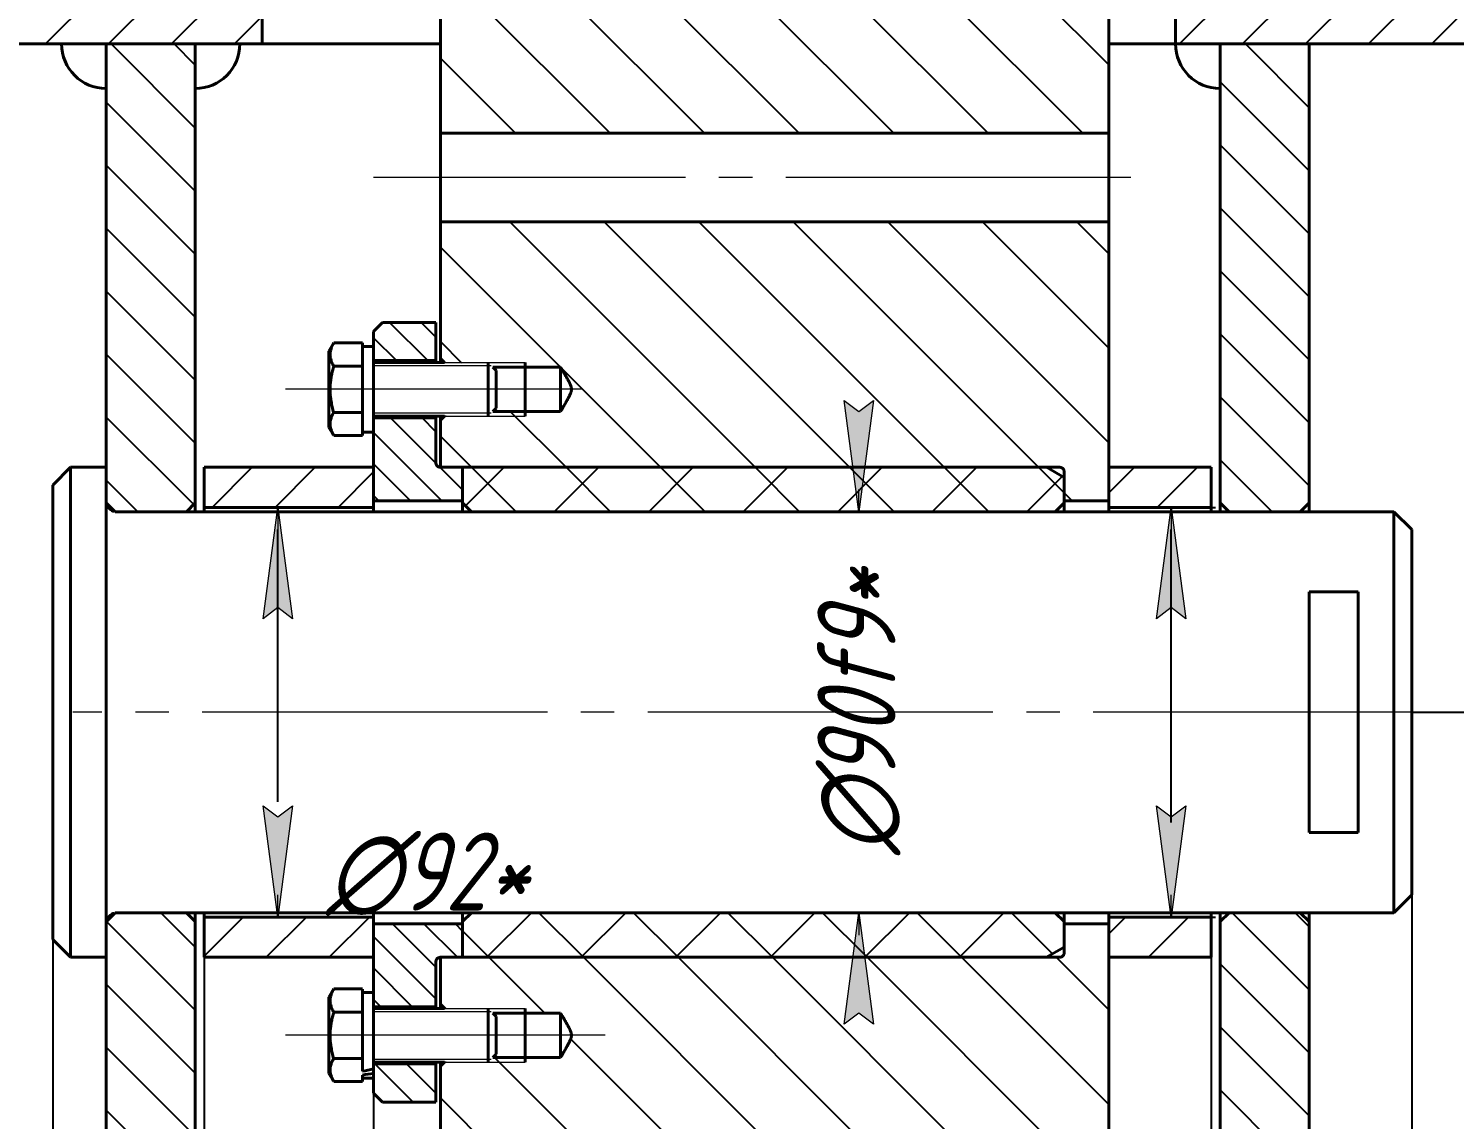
# Model space of a CAD drawing. Header units: millimetres. Extents: x 0 to 841, y 0 to 594.
# Drawn here: x 373.9 to 438, y 136.9 to 185.9 of the extents above; entities that cross this region are included whole.
import ezdxf

# ---------------------------------------------------------------- set-up
doc = ezdxf.new("R2010")
doc.units = ezdxf.units.MM
for name, pattern in [('K5LT_AXLED', [19.996264, 15.496264, -1.5, 1.5, -1.5]), ('K5LT_BASIC', [0]), ('K5LT_THIN', [0])]:
    doc.linetypes.add(name, pattern=pattern)
doc.layers.add('Системный слой', color=7, linetype='Continuous')
doc.styles.add('KDIMTEXTSTYLE', font='GOST_AU.SHX', dxfattribs={"width": 0.96, "oblique": 15, "height": 5})
doc.dimstyles.new('KDIMSTYLE (0.20)', dxfattribs={"dimtxt": 5, "dimasz": 1, "dimexe": 2, "dimexo": 0.0625, "dimgap": 1, "dimtad": 1, "dimlfac": 5, "dimtxsty": 'KDIMTEXTSTYLE', "dimsah": 1, "dimcen": 0.09, "dimdle": 1, "dimadec": 0, "dimazin": 0, "dimtfac": 0.667, "dimtmove": 0, "dimatfit": 3, "dimfxl": 1, "dimtvp": 1, "dimtolj": 1, "dimtzin": 0, "dimarcsym": 0})
pattern_1 = [(45, (0, 0), (-1.4142136, 1.4142136), [])]
pattern_2 = [(135, (0, 0), (-1.4142136, -1.4142136), [])]

# ---------------------------------------------------------------- blocks, each defined once
blk = doc.blocks.new('U529')
at = {"layer": 'Системный слой', "color": 150, "linetype": 'K5LT_BASIC', "lineweight": 40, "true_color": 0x0080ff}
for p, q in [((389.435, 164.398), (389.435, 164.201)), ((389.435, 146.201), (389.435, 146.003))]:
    blk.add_line(p, q, dxfattribs=at)
blk = doc.blocks.new('U530')
at = {"layer": 'Системный слой', "color": 150, "linetype": 'K5LT_BASIC', "lineweight": 40, "true_color": 0x0080ff}
for p, q in [((427.435, 164.201), (427.435, 164.599)), ((427.435, 145.803), (427.435, 146.201))]:
    blk.add_line(p, q, dxfattribs=at)
blk = doc.blocks.new('U531')
at = {"layer": 'Системный слой', "color": 150, "linetype": 'K5LT_BASIC', "lineweight": 40, "true_color": 0x0080ff}
for p, q in [((388.935, 170.925), (388.935, 171.594)), ((388.935, 169.033), (388.935, 170.369)), ((388.935, 167.808), (388.935, 168.476))]:
    blk.add_line(p, q, dxfattribs=at)
blk = doc.blocks.new('U532')
at = {"layer": 'Системный слой', "color": 150, "linetype": 'K5LT_BASIC', "lineweight": 40, "true_color": 0x0080ff}
for p, q in [((388.935, 168.476), (388.935, 168.661)), ((388.935, 167.622), (388.935, 167.808))]:
    blk.add_line(p, q, dxfattribs=at)
blk = doc.blocks.new('U533')
at = {"layer": 'Системный слой', "color": 150, "linetype": 'K5LT_BASIC', "lineweight": 40, "true_color": 0x0080ff}
for p, q in [((388.935, 171.594), (388.935, 171.779)), ((388.935, 170.74), (388.935, 170.925))]:
    blk.add_line(p, q, dxfattribs=at)
blk = doc.blocks.new('U534')
at = {"layer": 'Системный слой', "color": 150, "linetype": 'K5LT_BASIC', "lineweight": 40, "true_color": 0x0080ff}
for p, q in [((388.935, 170.369), (388.935, 170.74)), ((388.935, 168.661), (388.935, 169.033))]:
    blk.add_line(p, q, dxfattribs=at)
blk = doc.blocks.new('U535')
at = {"layer": 'Системный слой', "color": 150, "linetype": 'K5LT_BASIC', "lineweight": 40, "true_color": 0x0080ff}
for p, q in [((394.585, 170.901), (394.585, 168.661)), ((394.585, 168.661), (394.585, 168.501))]:
    blk.add_line(p, q, dxfattribs=at)
blk = doc.blocks.new('U536')
at = {"layer": 'Системный слой', "color": 150, "linetype": 'K5LT_BASIC', "lineweight": 40, "true_color": 0x0080ff}
for p, q in [((394.935, 170.551), (394.935, 168.965)), ((394.935, 168.965), (394.935, 168.851))]:
    blk.add_line(p, q, dxfattribs=at)
blk = doc.blocks.new('U537')
at = {"layer": 'Системный слой', "color": 150, "linetype": 'K5LT_BASIC', "lineweight": 40, "true_color": 0x0080ff}
for p, q in [((388.935, 141.369), (388.935, 141.74)), ((388.935, 139.661), (388.935, 140.033))]:
    blk.add_line(p, q, dxfattribs=at)
blk = doc.blocks.new('U538')
at = {"layer": 'Системный слой', "color": 150, "linetype": 'K5LT_BASIC', "lineweight": 40, "true_color": 0x0080ff}
for p, q in [((388.935, 142.594), (388.935, 142.779)), ((388.935, 141.74), (388.935, 141.925))]:
    blk.add_line(p, q, dxfattribs=at)
blk = doc.blocks.new('U539')
at = {"layer": 'Системный слой', "color": 150, "linetype": 'K5LT_BASIC', "lineweight": 40, "true_color": 0x0080ff}
for p, q in [((388.935, 139.476), (388.935, 139.661)), ((388.935, 138.622), (388.935, 138.808))]:
    blk.add_line(p, q, dxfattribs=at)
blk = doc.blocks.new('U540')
at = {"layer": 'Системный слой', "color": 150, "linetype": 'K5LT_BASIC', "lineweight": 40, "true_color": 0x0080ff}
for p, q in [((387.435, 142.411), (387.435, 141.556)), ((387.435, 141.556), (387.435, 138.991))]:
    blk.add_line(p, q, dxfattribs=at)
blk = doc.blocks.new('U541')
at = {"layer": 'Системный слой', "color": 150, "linetype": 'K5LT_BASIC', "lineweight": 40, "true_color": 0x0080ff}
for p, q in [((393.435, 164.201), (393.435, 164.599)), ((393.435, 145.803), (393.435, 146.201))]:
    blk.add_line(p, q, dxfattribs=at)
blk = doc.blocks.new('U542')
at = {"layer": 'Системный слой', "color": 150, "linetype": 'K5LT_BASIC', "lineweight": 40, "true_color": 0x0080ff}
for p, q in [((420.435, 164.201), (420.435, 164.599)), ((420.435, 145.803), (420.435, 146.201))]:
    blk.add_line(p, q, dxfattribs=at)
blk = doc.blocks.new('U543')
at = {"layer": 'Системный слой', "color": 150, "linetype": 'K5LT_BASIC', "lineweight": 40, "true_color": 0x0080ff}
for p, q in [((392.235, 170.985), (392.235, 170.901)), ((392.235, 168.501), (392.235, 168.416))]:
    blk.add_line(p, q, dxfattribs=at)
blk = doc.blocks.new('U544')
at = {"layer": 'Системный слой', "color": 150, "linetype": 'K5LT_BASIC', "lineweight": 40, "true_color": 0x0080ff}
for p, q in [((392.235, 141.985), (392.235, 141.901)), ((392.235, 139.501), (392.235, 139.416))]:
    blk.add_line(p, q, dxfattribs=at)
blk = doc.blocks.new('U545')
at = {"layer": 'Системный слой', "color": 150, "linetype": 'K5LT_BASIC', "lineweight": 40, "true_color": 0x0080ff}
for p, q in [((392.435, 171.086), (392.435, 170.901)), ((392.435, 168.501), (392.435, 168.315))]:
    blk.add_line(p, q, dxfattribs=at)
blk = doc.blocks.new('U546')
at = {"layer": 'Системный слой', "color": 150, "linetype": 'K5LT_BASIC', "lineweight": 40, "true_color": 0x0080ff}
for p, q in [((392.435, 142.086), (392.435, 141.901)), ((392.435, 139.501), (392.435, 139.315))]:
    blk.add_line(p, q, dxfattribs=at)
blk = doc.blocks.new('U547')
at = {"layer": 'Системный слой', "color": 150, "linetype": 'K5LT_BASIC', "lineweight": 40, "true_color": 0x0080ff}
for p, q in [((422.435, 164.201), (422.435, 164.398)), ((422.435, 146.003), (422.435, 146.201))]:
    blk.add_line(p, q, dxfattribs=at)
blk = doc.blocks.new('U548')
at = {"layer": 'Системный слой', "color": 150, "linetype": 'K5LT_BASIC', "lineweight": 40, "true_color": 0x0080ff}
for p, q in [((427.035, 164.201), (427.035, 164.398)), ((427.035, 146.003), (427.035, 146.201))]:
    blk.add_line(p, q, dxfattribs=at)
blk = doc.blocks.new('U549')
at = {"layer": 'Системный слой', "color": 150, "linetype": 'K5LT_BASIC', "lineweight": 40, "true_color": 0x0080ff}
for p, q in [((389.435, 139.194), (389.435, 142.61)), ((389.435, 138.791), (389.435, 138.992))]:
    blk.add_line(p, q, dxfattribs=at)
blk = doc.blocks.new('U550')
at = {"layer": 'Системный слой', "color": 150, "linetype": 'K5LT_BASIC', "lineweight": 40, "true_color": 0x0080ff}
for p, q in [((388.935, 141.925), (388.935, 142.594)), ((388.935, 140.033), (388.935, 141.369)), ((388.935, 139.088), (388.935, 139.476)), ((388.935, 138.808), (388.935, 138.917))]:
    blk.add_line(p, q, dxfattribs=at)
blk = doc.blocks.new('U551')
at = {"layer": 'Системный слой', "color": 150, "linetype": 'K5LT_BASIC', "lineweight": 40, "true_color": 0x0080ff}
for p, q in [((431.435, 164.201), (431.435, 164.599)), ((431.435, 145.803), (431.435, 146.201))]:
    blk.add_line(p, q, dxfattribs=at)
blk = doc.blocks.new('U552')
at = {"layer": 'Системный слой', "color": 150, "linetype": 'K5LT_BASIC', "lineweight": 40, "true_color": 0x0080ff}
for p, q in [((393.833, 164.201), (381.037, 164.201)), ((427.833, 164.201), (420.037, 164.201)), ((435.235, 164.201), (431.037, 164.201))]:
    blk.add_line(p, q, dxfattribs=at)
blk = doc.blocks.new('U553')
at = {"layer": 'Системный слой', "color": 150, "linetype": 'K5LT_BASIC', "lineweight": 40, "true_color": 0x0080ff}
for p, q in [((393.833, 146.201), (381.037, 146.201)), ((427.833, 146.201), (420.037, 146.201)), ((435.235, 146.201), (431.037, 146.201))]:
    blk.add_line(p, q, dxfattribs=at)
blk = doc.blocks.new('U554')
at = {"layer": 'Системный слой', "color": 150, "linetype": 'K5LT_BASIC', "lineweight": 40, "true_color": 0x0080ff}
for p, q in [((436.035, 155.201), (436.035, 163.401)), ((436.035, 147.001), (436.035, 155.201))]:
    blk.add_line(p, q, dxfattribs=at)
blk = doc.blocks.new('U555')
at = {"layer": 'Системный слой', "color": 150, "linetype": 'K5LT_BASIC', "lineweight": 40, "true_color": 0x0080ff}
for p, q in [((435.235, 155.201), (435.235, 164.201)), ((435.235, 146.201), (435.235, 155.201))]:
    blk.add_line(p, q, dxfattribs=at)
blk = doc.blocks.new('U556')
at = {"layer": 'Системный слой', "color": 150, "linetype": 'K5LT_BASIC', "lineweight": 40, "true_color": 0x0080ff}
for p, q in [((381.435, 164.201), (381.435, 164.599)), ((381.435, 145.803), (381.435, 146.201))]:
    blk.add_line(p, q, dxfattribs=at)
blk = doc.blocks.new('U557')
at = {"layer": 'Системный слой', "color": 150, "linetype": 'K5LT_BASIC', "lineweight": 40, "true_color": 0x0080ff}
for p, q in [((381.835, 164.398), (381.835, 164.201)), ((381.835, 146.201), (381.835, 146.003))]:
    blk.add_line(p, q, dxfattribs=at)
blk = doc.blocks.new('U558')
at = {"layer": 'Системный слой', "color": 150, "linetype": 'K5LT_BASIC', "lineweight": 40, "true_color": 0x0080ff}
for p, q in [((381.835, 166.199), (381.835, 166.201)), ((381.835, 144.201), (381.835, 144.202))]:
    blk.add_line(p, q, dxfattribs=at)
blk = doc.blocks.new('U559')
at = {"layer": 'Системный слой', "color": 150, "linetype": 'K5LT_BASIC', "lineweight": 40, "true_color": 0x0080ff}
for p, q in [((389.435, 172.301), (389.435, 172.299)), ((389.435, 138.102), (389.435, 138.101))]:
    blk.add_line(p, q, dxfattribs=at)
blk = doc.blocks.new('U560')
at = {"layer": 'Системный слой', "color": 150, "linetype": 'K5LT_BASIC', "lineweight": 40, "true_color": 0x0080ff}
for p, q in [((389.835, 172.701), (389.835, 172.7)), ((389.835, 137.702), (389.835, 137.701))]:
    blk.add_line(p, q, dxfattribs=at)
blk = doc.blocks.new('U561')
at = {"layer": 'Системный слой', "color": 150, "linetype": 'K5LT_BASIC', "lineweight": 40, "true_color": 0x0080ff}
for p, q in [((392.235, 172.701), (392.235, 172.7)), ((392.235, 137.702), (392.235, 137.701))]:
    blk.add_line(p, q, dxfattribs=at)
blk = doc.blocks.new('U567')
at = {"layer": 'Системный слой', "color": 150, "linetype": 'K5LT_BASIC', "lineweight": 40, "true_color": 0x0080ff}
for p, q in [((392.496, 139.377), (392.435, 139.315)), ((392.557, 139.439), (392.496, 139.377)), ((392.618, 139.501), (392.557, 139.439))]:
    blk.add_line(p, q, dxfattribs=at)
blk = doc.blocks.new('U568')
at = {"layer": 'Системный слой', "color": 150, "linetype": 'K5LT_BASIC', "lineweight": 40, "true_color": 0x0080ff}
for p, q in [((392.496, 142.024), (392.435, 142.086)), ((392.557, 141.963), (392.496, 142.024)), ((392.618, 141.901), (392.557, 141.963))]:
    blk.add_line(p, q, dxfattribs=at)
blk = doc.blocks.new('U569')
at = {"layer": 'Системный слой', "color": 150, "linetype": 'K5LT_BASIC', "lineweight": 40, "true_color": 0x0080ff}
for p, q in [((392.496, 168.377), (392.435, 168.315)), ((392.557, 168.439), (392.496, 168.377)), ((392.618, 168.501), (392.557, 168.439))]:
    blk.add_line(p, q, dxfattribs=at)
blk = doc.blocks.new('U570')
at = {"layer": 'Системный слой', "color": 150, "linetype": 'K5LT_BASIC', "lineweight": 40, "true_color": 0x0080ff}
for p, q in [((392.496, 171.024), (392.435, 171.086)), ((392.557, 170.963), (392.496, 171.024)), ((392.618, 170.901), (392.557, 170.963))]:
    blk.add_line(p, q, dxfattribs=at)
blk = doc.blocks.new('U573')
at = {"layer": 'Системный слой', "color": 150, "linetype": 'K5LT_BASIC', "lineweight": 40, "true_color": 0x0080ff}
for p, q in [((427.035, 166.201), (427.035, 166.199)), ((427.035, 144.202), (427.035, 144.201))]:
    blk.add_line(p, q, dxfattribs=at)
blk = doc.blocks.new('KDIMARROW_01')
at = {"layer": 'Системный слой'}
blk.add_hatch(color=0, dxfattribs=at).paths.add_polyline_path([(0, 0), (-5, 0.658), (-4.5, 0), (-5, -0.658)])
at = {"layer": 'Системный слой', "color": 0, "linetype": 'K5LT_THIN', "lineweight": 18}
for p, q in [((-4.5, 0), (-5, 0.658)), ((-5, 0.658), (0, 0)), ((0, 0), (-5, -0.658)), ((-5, -0.658), (-4.5, 0)), ((0, 0), (-1, 0))]:
    blk.add_line(p, q, dxfattribs=at)
blk = doc.blocks.new('KDIMARROW_13')
at = {"layer": 'Системный слой', "color": 0, "linetype": 'K5LT_THIN', "lineweight": 18}
for p, q in [((-1.061, 1.061), (1.061, -1.061)), ((0, 0), (-1, 0)), ((0, 0), (1, 0))]:
    blk.add_line(p, q, dxfattribs=at)

msp = doc.modelspace()

# ---------------------------------------------------------------- hatches: boundary and pattern name
at = {"layer": 'Системный слой'}
h = msp.add_hatch(dxfattribs=at)
h.set_pattern_fill('', angle=135, style=0, pattern_type=0)
h.set_pattern_definition([(135, (0, 0), (-2.12132, -2.12132), [])])
h.paths.add_polyline_path([(392.43485, 129.21069), (392.43485, 115.80117), (392.63485, 115.60117), (392.83485, 115.40117), (393.03485, 115.20116), (415.12285, 115.20116), (415.80367, 115.04909), (416.35632, 114.62026), (416.67121, 114.00437), (416.69178, 113.91493), (416.90015, 112.87311), (417.10851, 111.83129), (417.31687, 110.78946), (417.61104, 110.59335), (417.90522, 110.39723), (418.19939, 110.20111), (421.83485, 110.20111), (422.03485, 110.40111), (422.23485, 110.60111), (422.43485, 110.80112), (422.43485, 129.21069)])
h.paths.add_polyline_path([(392.43485, 194.60016), (392.43485, 181.19064), (422.43485, 181.19064), (422.43485, 199.60021), (421.83485, 200.20022), (418.19939, 200.20022), (417.31687, 199.61187), (417.10851, 198.57004), (416.90015, 197.52822), (416.69178, 196.48639), (416.41801, 195.86073), (415.89276, 195.39758), (415.21812, 195.20301), (415.12285, 195.20016), (393.03485, 195.20016), (392.83485, 195.00016), (392.63485, 194.80016)])
h.paths.add_polyline_path([(394.7743, 170.69123), (397.83485, 170.69123), (398.20148, 170.04753), (398.30913, 169.60611), (398.15997, 169.27591), (397.89958, 168.82024), (397.83485, 168.7101), (394.7743, 168.7101), (394.71121, 168.64582), (394.64806, 168.5816), (394.58485, 168.51745), (392.63485, 168.51745), (392.56823, 168.44993), (392.50156, 168.38246), (392.43485, 168.31502), (392.43485, 166.19885), (420.23485, 166.19885), (420.33486, 166.17205), (420.40806, 166.09882), (420.43485, 165.99881), (420.43485, 164.69856), (422.43485, 164.69856), (422.43485, 177.21069), (392.43485, 177.21069), (392.43485, 171.08631), (392.50156, 171.01887), (392.56823, 170.9514), (392.63485, 170.88388), (394.58485, 170.88388), (394.64806, 170.81972), (394.71121, 170.75551)])
h.paths.add_polyline_path([(394.7743, 141.69123), (397.83485, 141.69123), (398.20148, 141.04753), (398.30913, 140.60611), (398.15997, 140.27591), (397.89958, 139.82024), (397.83485, 139.7101), (394.7743, 139.7101), (394.71121, 139.64582), (394.64806, 139.5816), (394.58485, 139.51745), (392.63485, 139.51745), (392.56823, 139.44993), (392.50156, 139.38246), (392.43485, 139.31502), (392.43485, 133.19064), (422.43485, 133.19064), (422.43485, 145.70277), (420.43485, 145.70277), (420.43485, 144.40252), (420.40806, 144.30251), (420.33486, 144.22928), (420.23485, 144.20248), (392.43485, 144.20248), (392.43485, 142.08631), (392.50156, 142.01887), (392.56823, 141.9514), (392.63485, 141.88388), (394.58485, 141.88388), (394.64806, 141.81972), (394.71121, 141.75551)])
h = msp.add_hatch(dxfattribs=at)
h.set_pattern_fill('', angle=45, style=0, pattern_type=0)
h.set_pattern_definition(pattern_1)
h.paths.add_polyline_path([(454.43485, 185.20066), (454.43485, 189.20066), (425.43485, 189.20066), (425.43485, 185.20066)])
h.paths.add_polyline_path([(384.43485, 185.20066), (384.43485, 189.20066), (353.10554, 189.20066), (352.43485, 188.63513), (352.43485, 185.20066)])
h = msp.add_hatch(dxfattribs=at)
h.set_pattern_fill('', angle=135, style=0, pattern_type=0)
h.set_pattern_definition(pattern_2)
h.paths.add_polyline_path([(377.43485, 145.70279), (377.43485, 125.20066), (381.43485, 125.20066), (381.43485, 145.80279), (381.30152, 145.93616), (381.16819, 146.06952), (381.03485, 146.20289), (377.93473, 146.20289), (377.89683, 146.20144), (377.85917, 146.19712), (377.82194, 146.18997), (377.69721, 146.06522), (377.57249, 145.94046), (377.44777, 145.81571), (377.44061, 145.77844), (377.4363, 145.74072)])
h.paths.add_polyline_path([(377.43485, 185.20066), (377.43485, 164.69854), (377.4363, 164.66061), (377.44061, 164.62289), (377.44777, 164.58561), (377.57249, 164.46086), (377.69721, 164.33611), (377.82194, 164.21136), (377.85917, 164.20421), (377.89683, 164.19989), (377.93473, 164.19844), (381.03485, 164.19844), (381.16819, 164.33181), (381.30152, 164.46517), (381.43485, 164.59854), (381.43485, 185.20066)])
h = msp.add_hatch(dxfattribs=at)
h.set_pattern_fill('', angle=135, style=0, pattern_type=0)
h.set_pattern_definition(pattern_2)
h.paths.add_polyline_path([(431.03485, 146.20289), (427.83485, 146.20289), (427.70152, 146.06952), (427.56819, 145.93616), (427.43485, 145.80279), (427.43485, 125.20066), (431.43485, 125.20066), (431.43485, 145.80279), (431.30152, 145.93616), (431.16819, 146.06952)])
h.paths.add_polyline_path([(427.83485, 164.19844), (431.03485, 164.19844), (431.16819, 164.33181), (431.30152, 164.46517), (431.43485, 164.59854), (431.43485, 185.20066), (427.43485, 185.20066), (427.43485, 164.59854), (427.56819, 164.46517), (427.70152, 164.33181)])
h = msp.add_hatch(dxfattribs=at)
h.set_pattern_fill('', angle=135, style=0, pattern_type=0)
h.set_pattern_definition([(135, (0, 0), (-0.7071068, -0.7071068), [])])
h.paths.add_polyline_path([(389.43485, 168.41614), (389.43485, 164.69856), (393.43485, 164.69856), (393.43485, 166.19885), (392.43485, 166.19885), (392.33485, 166.22565), (392.26165, 166.29887), (392.23485, 166.39888), (392.23485, 168.41614)])
h.paths.add_polyline_path([(389.43485, 145.70277), (389.43485, 141.98519), (392.23485, 141.98519), (392.23485, 144.00245), (392.26165, 144.10246), (392.33485, 144.17568), (392.43485, 144.20248), (393.43485, 144.20248), (393.43485, 145.70277)])
h.paths.add_polyline_path([(389.43485, 139.41614), (389.43485, 138.10183), (389.56819, 137.96849), (389.70152, 137.83515), (389.83485, 137.70181), (392.23485, 137.70181), (392.23485, 139.41614)])
h.paths.add_polyline_path([(389.43485, 172.2995), (389.43485, 170.98519), (392.23485, 170.98519), (392.23485, 172.69952), (389.83485, 172.69952), (389.70152, 172.56618), (389.56819, 172.43284)])
h = msp.add_hatch(dxfattribs=at)
h.set_pattern_fill('', angle=45, style=0, pattern_type=0)
h.set_pattern_definition(pattern_1)
h.paths.add_polyline_path([(389.43485, 144.20248), (389.43485, 146.00284), (381.83485, 146.00284), (381.83485, 144.20248)])
h.paths.add_polyline_path([(389.43485, 164.39849), (389.43485, 166.19885), (381.83485, 166.19885), (381.83485, 164.39849)])
h = msp.add_hatch(dxfattribs=at)
h.set_pattern_fill('', angle=45, style=0, pattern_type=0)
h.set_pattern_definition([(45, (0, 0), (-2.12132, 2.12132), []), (135, (0, 0), (-2.12132, -2.12132), [])])
h.paths.add_polyline_path([(393.83485, 164.19844), (420.03485, 164.19844), (420.16819, 164.33181), (420.30152, 164.46517), (420.43485, 164.59854), (420.43485, 165.73689), (420.16819, 165.89087), (419.90152, 166.04486), (419.63485, 166.19885), (393.43485, 166.19885), (393.43485, 164.59854), (393.56819, 164.46517), (393.70152, 164.33181)])
h.paths.add_polyline_path([(420.03485, 146.20289), (393.83485, 146.20289), (393.70152, 146.06952), (393.56819, 145.93616), (393.43485, 145.80279), (393.43485, 144.20248), (419.63485, 144.20248), (419.90152, 144.35647), (420.16819, 144.51046), (420.43485, 144.66444), (420.43485, 145.80279), (420.30152, 145.93616), (420.16819, 146.06952)])
h = msp.add_hatch(dxfattribs=at)
h.set_pattern_fill('', angle=45, style=0, pattern_type=0)
h.set_pattern_definition(pattern_1)
h.paths.add_polyline_path([(422.43485, 166.19885), (422.43485, 164.39849), (427.03485, 164.39849), (427.03485, 166.19885)])
h.paths.add_polyline_path([(422.43485, 146.00284), (422.43485, 144.20248), (427.03485, 144.20248), (427.03485, 146.00284)])

# ---------------------------------------------------------------- linework, layer by layer
at = {"layer": 'Системный слой', "color": 150, "linetype": 'K5LT_BASIC', "lineweight": 40, "true_color": 0x0080ff}
for p, q in [((422.43485, 181.19064), (422.43485, 199.60021)), ((392.43485, 194.60016), (392.43485, 181.19064)), ((384.43485, 185.20066), (384.43485, 189.20066)), ((425.43485, 189.20066), (425.43485, 185.20066)), ((352.43485, 185.20066), (384.43485, 185.20066)), ((377.43315, 185.20066), (377.43315, 183.20067)), ((377.43485, 185.20066), (381.43485, 185.20066)), ((377.43485, 185.20066), (377.43485, 166.19885)), ((381.43485, 164.59854), (381.43485, 185.20066)), ((392.43485, 185.20066), (384.43485, 185.20066)), ((425.43485, 185.20066), (422.43485, 185.20066)), ((425.43485, 185.20066), (454.43485, 185.20066)), ((427.43485, 164.59854), (427.43485, 185.20066)), ((431.43485, 185.20066), (427.43485, 185.20066)), ((431.43485, 164.59854), (431.43485, 185.20066)), ((392.43485, 181.19064), (392.43485, 177.21069)), ((422.43485, 181.19064), (392.43485, 181.19064)), ((422.43485, 181.19064), (422.43485, 177.21069)), ((422.43485, 177.21069), (392.43485, 177.21069)), ((392.43485, 177.21069), (392.43485, 171.08631)), ((422.43485, 164.69856), (422.43485, 177.21069)), ((389.43485, 172.30066), (389.83485, 172.70066)), ((389.43485, 172.2995), (389.83485, 172.69952)), ((389.43485, 172.2995), (389.43485, 171.61022)), ((389.83485, 172.70066), (392.23485, 172.70066)), ((389.83485, 172.69952), (392.23485, 172.69952)), ((392.23485, 170.98519), (392.23485, 172.69952)), ((387.64758, 171.77913), (387.43485, 171.41066)), ((388.93485, 171.77913), (387.64758, 171.77913)), ((389.43485, 171.62066), (388.93485, 171.62066)), ((389.43485, 167.79111), (389.43485, 171.61022)), ((387.43485, 171.41066), (387.43485, 167.99066)), ((392.23485, 170.98519), (389.43485, 170.98519)), ((389.43485, 170.90066), (392.6183, 170.90066)), ((392.63485, 170.90066), (392.63485, 170.88388)), ((392.63485, 170.88388), (392.63485, 170.90066)), ((392.63485, 170.88388), (392.63485, 170.90066)), ((392.63485, 170.90066), (392.63485, 170.88388)), ((396.23485, 170.88388), (396.23485, 170.90066)), ((396.23485, 170.90066), (396.23485, 170.71122)), ((388.93485, 170.7399), (387.64758, 170.7399)), ((394.79429, 170.69123), (394.93485, 170.55066)), ((397.83485, 170.69123), (394.79429, 170.69123)), ((396.23485, 170.87693), (396.23485, 170.88388)), ((396.23485, 170.88388), (396.23485, 170.71122)), ((396.23485, 170.71122), (396.23485, 170.69123)), ((396.23485, 170.71122), (396.23485, 168.69011)), ((396.23485, 170.69123), (396.23485, 170.71122)), ((396.23485, 170.71122), (396.23485, 168.69011)), ((397.83485, 170.69123), (397.83485, 168.7101)), ((388.93485, 168.66143), (387.64758, 168.66143)), ((389.43485, 168.50066), (392.6183, 168.50066)), ((392.23485, 168.41614), (389.43485, 168.41614)), ((392.23485, 166.39888), (392.23485, 168.41614)), ((392.63485, 168.51745), (392.63485, 168.50066)), ((392.63485, 168.50066), (392.63485, 168.51745)), ((392.63485, 168.51745), (392.63485, 168.50066)), ((392.63485, 168.50066), (392.63485, 168.51745)), ((394.79429, 168.7101), (394.93485, 168.85066)), ((397.83485, 168.7101), (394.79429, 168.7101)), ((396.23485, 168.7101), (396.23485, 168.69011)), ((396.23485, 168.69011), (396.23485, 168.7101)), ((396.23485, 168.69011), (396.23485, 168.50066)), ((396.23485, 168.69011), (396.23485, 168.51745)), ((396.23485, 168.51745), (396.23485, 168.5244)), ((396.23485, 168.50066), (396.23485, 168.51745)), ((387.64758, 167.6222), (387.43485, 167.99066)), ((389.43485, 167.78066), (388.93485, 167.78066)), ((389.43485, 167.79111), (389.43485, 164.69856)), ((392.43485, 168.31502), (392.43485, 166.19885)), ((388.93485, 167.6222), (387.64758, 167.6222)), ((375.83485, 166.20066), (375.03485, 165.40066)), ((377.43485, 166.20066), (375.83485, 166.20066)), ((375.83485, 144.20066), (375.83485, 166.20066)), ((377.43485, 144.20248), (377.43485, 166.19885)), ((389.43485, 166.20066), (381.83485, 166.20066)), ((381.83485, 166.19885), (381.83485, 164.39849)), ((389.43485, 166.19885), (381.83485, 166.19885)), ((389.43485, 166.19885), (389.43485, 164.39849)), ((392.43485, 166.19885), (393.43485, 166.19885)), ((420.23485, 166.19885), (392.43485, 166.19885)), ((393.43485, 166.19885), (419.63485, 166.19885)), ((393.43485, 164.59854), (393.43485, 166.19885)), ((393.43485, 164.69856), (393.43485, 166.19885)), ((420.43485, 165.73689), (419.63485, 166.19885)), ((419.638, 166.19885), (420.43485, 165.73878)), ((420.43485, 164.69856), (420.43485, 165.99881)), ((422.43485, 166.20066), (427.03485, 166.20066)), ((422.43485, 164.39849), (422.43485, 166.19885)), ((422.43485, 166.19885), (427.03485, 166.19885)), ((427.03485, 164.39849), (427.03485, 166.19885)), ((375.03485, 145.00066), (375.03485, 165.40066)), ((420.43485, 164.59854), (420.43485, 165.73689)), ((377.81904, 164.21426), (377.44842, 164.58496)), ((381.03485, 164.19844), (381.43485, 164.59854)), ((393.43485, 164.69856), (389.43485, 164.69856)), ((393.83485, 164.19844), (393.43485, 164.59854)), ((420.03485, 164.19844), (420.43485, 164.59854)), ((422.43485, 164.69856), (420.43485, 164.69856)), ((427.83485, 164.19844), (427.43485, 164.59854)), ((431.03485, 164.19844), (431.43485, 164.59854)), ((377.83485, 164.19844), (381.03485, 164.19844)), ((389.43485, 164.39849), (381.83485, 164.39849)), ((393.83485, 164.19844), (420.03485, 164.19844)), ((422.43485, 164.39849), (427.03485, 164.39849)), ((427.83485, 164.19844), (431.03485, 164.19844)), ((435.23485, 164.20066), (436.03485, 163.40066)), ((431.43485, 155.20066), (431.43485, 160.60066)), ((433.63485, 160.60066), (431.43485, 160.60066)), ((433.63485, 155.20066), (433.63485, 160.60066)), ((431.43485, 149.80066), (431.43485, 155.20066)), ((433.63485, 149.80066), (433.63485, 155.20066)), ((433.63485, 149.80066), (431.43485, 149.80066)), ((435.23485, 146.20066), (436.03485, 147.00066)), ((377.81904, 146.18707), (377.44842, 145.81637)), ((377.83485, 146.20289), (381.03485, 146.20289)), ((381.03485, 146.20289), (381.43485, 145.80279)), ((381.83485, 146.00284), (381.83485, 144.20248)), ((389.43485, 146.00284), (381.83485, 146.00284)), ((389.43485, 146.00284), (389.43485, 144.20248)), ((393.83485, 146.20289), (393.43485, 145.80279)), ((393.83485, 146.20289), (420.03485, 146.20289)), ((420.03485, 146.20289), (420.43485, 145.80279)), ((422.43485, 144.20248), (422.43485, 146.00284)), ((422.43485, 146.00284), (427.03485, 146.00284)), ((427.03485, 144.20248), (427.03485, 146.00284)), ((427.83485, 146.20289), (427.43485, 145.80279)), ((427.83485, 146.20289), (431.03485, 146.20289)), ((431.03485, 146.20289), (431.43485, 145.80279)), ((381.43485, 125.20066), (381.43485, 145.80279)), ((393.43485, 145.70277), (389.43485, 145.70277)), ((389.43485, 145.70277), (389.43485, 142.61022)), ((393.43485, 144.20248), (393.43485, 145.80279)), ((393.43485, 144.20248), (393.43485, 145.70277)), ((420.43485, 144.66444), (420.43485, 145.80279)), ((422.43485, 145.70277), (420.43485, 145.70277)), ((420.43485, 144.40252), (420.43485, 145.70277)), ((422.43485, 133.19064), (422.43485, 145.70277)), ((427.43485, 125.20066), (427.43485, 145.80279)), ((431.43485, 125.20066), (431.43485, 145.80279)), ((375.83485, 144.20066), (375.03485, 145.00066)), ((420.43485, 144.66444), (419.63485, 144.20248)), ((419.638, 144.20248), (420.43485, 144.66254)), ((377.43485, 144.20066), (375.83485, 144.20066)), ((377.43485, 144.20248), (377.43485, 125.20066)), ((389.43485, 144.20248), (381.83485, 144.20248)), ((389.43485, 144.20066), (381.83485, 144.20066)), ((392.43485, 144.20248), (393.43485, 144.20248)), ((392.43485, 144.20248), (392.43485, 142.08631)), ((420.23485, 144.20248), (392.43485, 144.20248)), ((393.43485, 144.20248), (419.63485, 144.20248)), ((422.43485, 144.20248), (427.03485, 144.20248)), ((422.43485, 144.20066), (427.03485, 144.20066)), ((392.23485, 141.98519), (392.23485, 144.00245)), ((387.64758, 142.77913), (387.43485, 142.41066)), ((388.93485, 142.77913), (387.64758, 142.77913)), ((389.43485, 142.62066), (388.93485, 142.62066)), ((388.93485, 141.7399), (387.64758, 141.7399)), ((392.23485, 141.98519), (389.43485, 141.98519)), ((389.43485, 141.90066), (392.6183, 141.90066)), ((392.63485, 141.90066), (392.63485, 141.88388)), ((392.63485, 141.90066), (392.63485, 141.88388)), ((392.63485, 141.88388), (392.63485, 141.90066)), ((392.63485, 141.88388), (392.63485, 141.90066)), ((394.58485, 141.90066), (394.58485, 139.50066)), ((394.79429, 141.69123), (394.93485, 141.55066)), ((397.83485, 141.69123), (394.79429, 141.69123)), ((394.93485, 141.55066), (394.93485, 139.85066)), ((396.23485, 141.90066), (396.23485, 141.71122)), ((396.23485, 141.88388), (396.23485, 141.90066)), ((396.23485, 141.87693), (396.23485, 141.88388)), ((396.23485, 141.88388), (396.23485, 141.71122)), ((396.23485, 141.71122), (396.23485, 139.69011)), ((396.23485, 141.71122), (396.23485, 141.69123)), ((396.23485, 141.69123), (396.23485, 141.71122)), ((396.23485, 141.71122), (396.23485, 139.69011)), ((397.83485, 141.69123), (397.83485, 139.7101)), ((388.93485, 139.66143), (387.64758, 139.66143)), ((394.79429, 139.7101), (394.93485, 139.85066)), ((397.83485, 139.7101), (394.79429, 139.7101)), ((396.23485, 139.7101), (396.23485, 139.69011)), ((396.23485, 139.69011), (396.23485, 139.7101)), ((396.23485, 139.69011), (396.23485, 139.51745)), ((396.23485, 139.69011), (396.23485, 139.50066)), ((387.64758, 138.6222), (387.43485, 138.99066)), ((389.43485, 139.50066), (392.6183, 139.50066)), ((392.23485, 139.41614), (389.43485, 139.41614)), ((389.43485, 139.19393), (389.43485, 138.99232)), ((392.23485, 137.70181), (392.23485, 139.41614)), ((392.43485, 139.31502), (392.43485, 133.19064)), ((392.63485, 139.50066), (392.63485, 139.51745)), ((392.63485, 139.51745), (392.63485, 139.50066)), ((392.63485, 139.50066), (392.63485, 139.51745)), ((392.63485, 139.51745), (392.63485, 139.50066)), ((396.23485, 139.51745), (396.23485, 139.5244)), ((396.23485, 139.50066), (396.23485, 139.51745)), ((388.93485, 138.6222), (387.64758, 138.6222)), ((389.43485, 138.78066), (388.93485, 138.78066)), ((389.43485, 138.79111), (389.43485, 138.10183)), ((389.43485, 138.10183), (389.83485, 137.70181)), ((389.43485, 138.10066), (389.83485, 137.70066)), ((389.83485, 137.70181), (392.23485, 137.70181)), ((389.83485, 137.70066), (392.23485, 137.70066))]:
    msp.add_line(p, q, dxfattribs=at)
at = {"layer": 'Системный слой', "color": 30, "linetype": 'K5LT_AXLED', "lineweight": 18, "true_color": 0xff8000}
for p, q in [((423.43485, 179.20066), (389.43485, 179.20066)), ((398.83485, 169.6995), (385.48555, 169.70726)), ((437.23485, 155.20066), (375.93485, 155.20066)), ((399.83485, 140.69961), (385.48555, 140.70715))]:
    msp.add_line(p, q, dxfattribs=at)
at = {"layer": 'Системный слой', "color": 7, "linetype": 'K5LT_THIN', "lineweight": 18}
for p, q in [((392.63485, 170.90066), (396.23485, 170.90066)), ((389.43485, 170.76535), (394.58485, 170.76535)), ((394.58485, 170.76535), (394.72017, 170.76535)), ((389.43485, 168.63598), (394.58485, 168.63598)), ((392.63485, 168.50066), (396.23485, 168.50066)), ((394.58485, 168.63598), (394.72017, 168.63598)), ((389.43485, 141.76535), (394.58485, 141.76535)), ((392.63485, 141.90066), (396.23485, 141.90066)), ((394.58485, 141.76535), (394.72017, 141.76535)), ((389.43485, 139.63598), (394.58485, 139.63598)), ((394.58485, 139.63598), (394.72017, 139.63598)), ((392.63485, 139.50066), (396.23485, 139.50066))]:
    msp.add_line(p, q, dxfattribs=at)
at = {"layer": 'Системный слой', "color": 150, "linetype": 'K5LT_BASIC', "lineweight": 40, "true_color": 0x0080ff}
for centre, radius, start, end in [((377.43485, 185.20066), 2, 180, 270), ((381.43485, 185.20066), 2, 270, 0), ((427.43485, 185.20066), 2, 180, 270), ((392.43485, 166.40066), 0.2, 180, 270), ((377.93485, 164.70066), 0.5, 193.3797595, 256.6066965), ((377.93485, 145.70066), 0.5, 103.3933035, 166.6202405), ((392.43485, 144.00066), 0.2, 90, 180)]:
    msp.add_arc(centre, radius, start, end, dxfattribs=at)
for centre, start_param, end_param in [((388.67319, 140.70066), 1.55929429, 1.6545643), ((389.69652, 140.70066), 1.36477673, 1.46004674)]:
    msp.add_ellipse(centre, major_axis=(-5.2653, -1.05978), ratio=0.30406961, start_param=start_param, end_param=end_param, dxfattribs=at)
for points, knots in [([(387.64758, 171.77913), (387.60927, 171.71276), (387.56586, 171.62515), (387.5255, 171.5104), (387.50696, 171.44212), (387.49414, 171.37278), (387.4875, 171.30876), (387.48614, 171.24664), (387.48944, 171.1875), (387.49795, 171.12146), (387.51381, 171.04799), (387.54702, 170.94187), (387.5925, 170.83924), (387.6335, 170.7643), (387.64758, 170.7399)], [0, 0, 0, 0, 2.94681015, 3.8443326, 4.96854384, 5.88519559, 6.81329934, 7.70142944, 8.53318741, 9.33577528, 10.52418436, 11.68484669, 13.91500354, 15, 15, 15, 15]), ([(387.64758, 170.7399), (387.62711, 170.66896), (387.59918, 170.56423), (387.55902, 170.38848), (387.52951, 170.23203), (387.50987, 170.08733), (387.49792, 169.9704), (387.48935, 169.85196), (387.48555, 169.7061), (387.48839, 169.58489), (387.49522, 169.46169), (387.50697, 169.33241), (387.53475, 169.13506), (387.5798, 168.91093), (387.624, 168.74313), (387.64758, 168.66143)], [0, 0, 0, 0, 1.67981626, 2.46425431, 4.10062144, 5.2997801, 5.78516139, 6.77396186, 7.99981908, 9.10206657, 9.53045066, 10.80659157, 12.05516695, 14.06256115, 16, 16, 16, 16]), ([(397.83485, 170.69123), (397.86421, 170.6414), (397.91533, 170.55435), (397.98054, 170.44241), (398.03038, 170.35609), (398.07202, 170.28329), (398.11213, 170.21225), (398.14423, 170.15436), (398.16883, 170.10914), (398.18641, 170.07631), (398.20321, 170.04431), (398.2189, 170.01374), (398.23355, 169.98442), (398.2469, 169.95675), (398.25905, 169.93058), (398.26977, 169.90635), (398.28232, 169.87637), (398.29474, 169.84364), (398.30811, 169.80138), (398.3168, 169.76375), (398.32126, 169.72707), (398.32238, 169.69562), (398.32056, 169.66656), (398.31503, 169.62855), (398.30583, 169.59167), (398.29372, 169.55538), (398.28322, 169.52745), (398.27293, 169.5023), (398.25712, 169.46618), (398.2387, 169.4272), (398.21536, 169.38047), (398.19067, 169.33289), (398.16003, 169.27576), (398.1232, 169.20887), (398.08022, 169.13243), (398.03201, 169.04803), (397.96976, 168.94029), (397.90357, 168.82693), (397.85488, 168.7441), (397.83485, 168.7101)], [0, 0, 0, 0, 3.1265711, 5.45117749, 6.99088537, 8.5065889, 9.98031664, 11.39680279, 12.08057466, 12.75840399, 13.40644568, 14.03066195, 14.61282649, 15.1770188, 15.69107455, 16.17303292, 16.60907872, 17.44519473, 18.05528284, 18.99482825, 19.52836202, 20.05243509, 20.69440072, 21.09423955, 22.11975498, 22.74347808, 23.1593842, 23.73073026, 24.2101872, 25.28839749, 26.05843424, 27.02946675, 28.18291937, 29.55957513, 31.15310754, 32.91608571, 34.80331371, 37.86332128, 40, 40, 40, 40]), ([(387.64758, 168.66143), (387.60927, 168.59507), (387.56586, 168.50746), (387.5255, 168.39271), (387.5065, 168.32276), (387.49389, 168.25341), (387.48746, 168.18938), (387.48614, 168.12895), (387.48944, 168.06981), (387.49795, 168.00376), (387.51408, 167.92905), (387.55544, 167.7978), (387.60524, 167.69555), (387.64758, 167.6222)], [0, 0, 0, 0, 2.75035614, 3.58804376, 4.63730758, 5.55993153, 6.35907939, 7.18800081, 7.96430825, 8.71339027, 9.82257207, 10.95597726, 14, 14, 14, 14]), ([(392.43485, 166.19885), (392.42229, 166.19885), (392.40135, 166.20083), (392.3729, 166.20813), (392.34819, 166.21792), (392.32038, 166.23358), (392.29222, 166.25678), (392.2695, 166.28471), (392.25346, 166.31294), (392.24231, 166.34166), (392.23609, 166.37092), (392.23485, 166.39048), (392.23485, 166.39888)], [0, 0, 0, 0, 1.5595903, 2.5993006, 3.63904364, 4.85217892, 6.54991187, 8.14482931, 9.30015587, 10.57121114, 11.95720746, 13, 13, 13, 13]), ([(420.23485, 166.19885), (420.24742, 166.19885), (420.26836, 166.19687), (420.29681, 166.18956), (420.32152, 166.17978), (420.34932, 166.16411), (420.37749, 166.14091), (420.40021, 166.11298), (420.41625, 166.08475), (420.42739, 166.05603), (420.43362, 166.02677), (420.43485, 166.00721), (420.43485, 165.99881)], [0, 0, 0, 0, 1.55958489, 2.59929158, 3.63903107, 4.85216139, 6.54989385, 8.14479921, 9.30012035, 10.5711752, 11.95715362, 13, 13, 13, 13]), ([(392.43485, 144.20248), (392.42229, 144.20248), (392.40135, 144.2005), (392.3729, 144.1932), (392.34819, 144.18341), (392.32038, 144.16775), (392.29222, 144.14455), (392.2695, 144.11662), (392.25346, 144.08839), (392.24231, 144.05967), (392.23609, 144.03041), (392.23485, 144.01085), (392.23485, 144.00245)], [0, 0, 0, 0, 1.5595903, 2.5993006, 3.63904364, 4.85217892, 6.54991187, 8.14482931, 9.30015587, 10.57121114, 11.95720746, 13, 13, 13, 13]), ([(420.23485, 144.20248), (420.24742, 144.20248), (420.26836, 144.20446), (420.29681, 144.21177), (420.32152, 144.22155), (420.34932, 144.23722), (420.37749, 144.26042), (420.40021, 144.28835), (420.41625, 144.31658), (420.42739, 144.3453), (420.43362, 144.37456), (420.43485, 144.39412), (420.43485, 144.40252)], [0, 0, 0, 0, 1.55958489, 2.59929158, 3.63903107, 4.85216139, 6.54989385, 8.14479921, 9.30012035, 10.5711752, 11.95715362, 13, 13, 13, 13]), ([(387.64758, 142.77913), (387.60927, 142.71276), (387.56586, 142.62515), (387.5255, 142.5104), (387.50696, 142.44212), (387.49414, 142.37278), (387.4875, 142.30876), (387.48614, 142.24664), (387.48944, 142.1875), (387.49795, 142.12146), (387.51381, 142.04799), (387.54702, 141.94187), (387.5925, 141.83924), (387.6335, 141.7643), (387.64758, 141.7399)], [0, 0, 0, 0, 2.94681015, 3.8443326, 4.96854384, 5.88519559, 6.81329934, 7.70142944, 8.53318741, 9.33577528, 10.52418436, 11.68484669, 13.91500354, 15, 15, 15, 15]), ([(387.64758, 141.7399), (387.62711, 141.66896), (387.59918, 141.56423), (387.55902, 141.38848), (387.52951, 141.23203), (387.50987, 141.08733), (387.49792, 140.9704), (387.48935, 140.85196), (387.48555, 140.7061), (387.48839, 140.58489), (387.49522, 140.46169), (387.50697, 140.33241), (387.53475, 140.13506), (387.5798, 139.91093), (387.624, 139.74313), (387.64758, 139.66143)], [0, 0, 0, 0, 1.67981626, 2.46425431, 4.10062144, 5.2997801, 5.78516139, 6.77396186, 7.99981908, 9.10206657, 9.53045066, 10.80659157, 12.05516695, 14.06256115, 16, 16, 16, 16]), ([(397.83485, 141.69123), (397.86421, 141.6414), (397.91533, 141.55435), (397.98054, 141.44241), (398.03038, 141.35609), (398.07202, 141.28329), (398.11213, 141.21225), (398.14423, 141.15436), (398.16883, 141.10914), (398.18641, 141.07631), (398.20321, 141.04431), (398.2189, 141.01374), (398.23355, 140.98442), (398.2469, 140.95675), (398.25905, 140.93058), (398.26977, 140.90635), (398.28232, 140.87637), (398.29474, 140.84364), (398.30811, 140.80138), (398.3168, 140.76375), (398.32126, 140.72707), (398.32238, 140.69562), (398.32056, 140.66656), (398.31503, 140.62855), (398.30583, 140.59167), (398.29372, 140.55538), (398.28322, 140.52745), (398.27293, 140.5023), (398.25712, 140.46618), (398.2387, 140.4272), (398.21536, 140.38047), (398.19067, 140.33289), (398.16003, 140.27576), (398.1232, 140.20887), (398.08022, 140.13243), (398.03201, 140.04803), (397.96976, 139.94029), (397.90357, 139.82693), (397.85488, 139.7441), (397.83485, 139.7101)], [0, 0, 0, 0, 3.1265711, 5.45117749, 6.99088537, 8.5065889, 9.98031664, 11.39680279, 12.08057466, 12.75840399, 13.40644568, 14.03066195, 14.61282649, 15.1770188, 15.69107455, 16.17303292, 16.60907872, 17.44519473, 18.05528284, 18.99482825, 19.52836202, 20.05243509, 20.69440072, 21.09423955, 22.11975498, 22.74347808, 23.1593842, 23.73073026, 24.2101872, 25.28839749, 26.05843424, 27.02946675, 28.18291937, 29.55957513, 31.15310754, 32.91608571, 34.80331371, 37.86332128, 40, 40, 40, 40]), ([(387.64758, 139.66143), (387.60927, 139.59507), (387.56586, 139.50746), (387.5255, 139.39271), (387.5065, 139.32276), (387.49389, 139.25341), (387.48746, 139.18938), (387.48614, 139.12895), (387.48944, 139.06981), (387.49795, 139.00376), (387.51408, 138.92905), (387.55544, 138.7978), (387.60524, 138.69555), (387.64758, 138.6222)], [0, 0, 0, 0, 2.75035614, 3.58804376, 4.63730758, 5.55993153, 6.35907939, 7.18800081, 7.96430825, 8.71339027, 9.82257207, 10.95597726, 14, 14, 14, 14])]:
    msp.add_open_spline(points, degree=3, knots=knots, dxfattribs=at)

# ---------------------------------------------------------------- block references
at = {"layer": 'Системный слой'}
for name in ['U559', 'U560', 'U561', 'U533', 'U531', 'U543', 'U545', 'U570', 'U535', 'U534', 'U536', 'U532', 'U569', 'U558', 'U573', 'U556', 'U541', 'U542', 'U530', 'U551', 'U552', 'U557', 'U529', 'U547', 'U548', 'U555', 'U554', 'U553', 'U538', 'U540', 'U550', 'U549', 'U537', 'U544', 'U546', 'U568', 'U539', 'U567']:
    msp.add_blockref(name, (0, 0), dxfattribs=at)

# ---------------------------------------------------------------- dimensions: what is measured, and where the dimension line sits
at = {"layer": 'Системный слой', "color": 7}
for base, p1, p2, location, override in [((384.43485, 206.49779), (352.43485, 185.20066), (384.43485, 189.20066), (368.43485, 206.49779), {"dimexo": 0, "dimpost": '\\H3.5;\\W0.965;\\Q15;<>\\H3.5;\\W0.965;\\Q15;\\Q15;*', "dimblk1": 'KDIMARROW_01', "dimblk2": 'KDIMARROW_01', "dimse1": 0, "dimse2": 0, "dimclrt": 7, "dimtolj": 1}), ((375.03485, 102.15798), (377.43485, 146.40066), (375.03485, 147.20066), (369.04285, 108.51207), {"dimexo": 0, "dimtoh": 1, "dimpost": '\\H3.5;\\W0.965;\\Q15;\\Q15;\\H3.5;\\W0.965;\\Q15;<>\\H3.5;\\W0.965;\\Q15;\\Q15;\\H3.5;\\W0.965;\\Q15;\\Q15;*\\Q15;', "dimblk1": 'KDIMARROW_13', "dimblk2": 'KDIMARROW_13', "dimse1": 0, "dimse2": 0, "dimclrt": 7, "dimtmove": 1, "dimtolj": 1}), ((436.03485, 84.06905), (375.03485, 145.20066), (436.03485, 147.20066), (405.53485, 84.06905), {"dimexo": 0, "dimpost": '\\H3.5;\\W0.965;\\Q15;<>', "dimblk1": 'KDIMARROW_01', "dimblk2": 'KDIMARROW_01', "dimse1": 0, "dimse2": 0, "dimclrt": 7, "dimtolj": 1}), ((381.43485, 102.15798), (381.83485, 146.20066), (381.43485, 146.00066), (382.84191, 90.08137), {"dimexo": 0, "dimtoh": 1, "dimpost": '\\H3.5;\\W0.965;\\Q15;<>\\H3.5;\\W0.965;\\Q15;\\Q15;', "dimblk1": 'KDIMARROW_13', "dimblk2": 'KDIMARROW_13', "dimse1": 0, "dimse2": 0, "dimclrt": 7, "dimtmove": 1, "dimtolj": 1}), ((381.83485, 102.15798), (389.43485, 146.00066), (381.83485, 146.00066), (390.33485, 95.30093), {"dimexo": 0, "dimtoh": 1, "dimpost": '\\H3.5;\\W0.965;\\Q15;<>\\H3.5;\\W0.965;\\Q15;\\Q15;\\H3.5;\\W0.965;\\Q15;\\Q15;*\\Q15;', "dimblk1": 'KDIMARROW_13', "dimblk2": 'KDIMARROW_13', "dimse1": 0, "dimse2": 0, "dimclrt": 7, "dimtmove": 1, "dimtolj": 1}), ((427.03485, 102.15798), (427.43485, 146.00066), (427.03485, 146.20066), (423.43485, 90.08137), {"dimexo": 0, "dimtoh": 1, "dimpost": '\\H3.5;\\W0.965;\\Q15;\\Q15;\\H3.5;\\W0.965;\\Q15;<>\\H3.5;\\W0.965;\\Q15;\\Q15;', "dimblk1": 'KDIMARROW_13', "dimblk2": 'KDIMARROW_13', "dimse1": 0, "dimse2": 0, "dimclrt": 7, "dimtmove": 1, "dimtolj": 1}), ((389.43485, 102.15798), (422.43485, 144.20066), (389.43485, 138.10066), (406.93485, 102.15798), {"dimexo": 0, "dimtoh": 1, "dimpost": '\\H3.5;\\W0.965;\\Q15;<>\\H3.5;\\W0.965;\\Q15;\\Q15;*', "dimblk1": 'KDIMARROW_13', "dimblk2": 'KDIMARROW_13', "dimse1": 0, "dimse2": 0, "dimclrt": 7, "dimtmove": 1, "dimtolj": 1}), ((422.43485, 102.15798), (427.03485, 144.40066), (422.43485, 144.20066), (418.51712, 95.30093), {"dimexo": 0, "dimtoh": 1, "dimpost": '\\H3.5;\\W0.965;\\Q15;\\Q15;\\H3.5;\\W0.965;\\Q15;<>\\H3.5;\\W0.965;\\Q15;\\Q15;\\H3.5;\\W0.965;\\Q15;\\Q15;*\\Q15;', "dimblk1": 'KDIMARROW_13', "dimblk2": 'KDIMARROW_13', "dimse1": 0, "dimse2": 0, "dimclrt": 7, "dimtmove": 1, "dimtolj": 1})]:
    msp.add_linear_dim(base=base, p1=p1, p2=p2, location=location, dimstyle='KDIMSTYLE (0.20)', override=override, dxfattribs=at).render()
for base, p1, p2, location, override in [((327.73688, 115.20066), (403.107, 195.20066), (393.75898, 115.20066), (327.73688, 155.20066), {"dimexo": 0, "dimpost": '\\H3.5;\\W0.965;\\Q15;∅<>\\H3.5;\\W0.965;\\Q15;\\Q15;*', "dimblk1": 'KDIMARROW_01', "dimblk2": 'KDIMARROW_01', "dimse1": 0, "dimse2": 0, "dimclrt": 7, "dimtolj": 1}), ((450.25931, 155.20066), (454.43485, 189.20066), (436.03485, 155.20066), (450.25931, 172.20066), {"dimexo": 0, "dimpost": '\\H3.5;\\W0.965;\\Q15;<>', "dimblk1": 'KDIMARROW_01', "dimblk2": 'KDIMARROW_01', "dimse1": 0, "dimse2": 0, "dimclrt": 7, "dimtolj": 1}), ((385.13485, 164.40066), (381.83485, 146.00066), (381.83485, 164.40066), (391.83485, 147.93561), {"dimexo": 0, "dimtoh": 1, "dimpost": '\\H3.5;\\W0.965;\\Q15;∅<>\\H3.5;\\W0.965;\\Q15;\\Q15;*', "dimblk1": 'KDIMARROW_01', "dimblk2": 'KDIMARROW_01', "dimse1": 0, "dimse2": 0, "dimclrt": 7, "dimtmove": 1, "dimtolj": 1}), ((411.22446, 146.20066), (435.23485, 164.20066), (435.23485, 146.20066), (411.22446, 155.20066), {"dimexo": 0, "dimpost": '\\H3.5;\\W0.965;\\Q15;∅<>\\H3.5;\\W0.965;\\Q15;\\Q15;\\H3.5;\\W0.965;\\Q15;\\Q15;f9*\\Q15;', "dimblk1": 'KDIMARROW_01', "dimblk2": 'KDIMARROW_01', "dimse1": 0, "dimse2": 0, "dimclrt": 7, "dimtolj": 1}), ((425.23485, 164.40066), (422.43485, 146.00066), (422.43485, 164.40066), (445.0977, 147.00066), {"dimexo": 0, "dimtoh": 1, "dimpost": '\\H3.5;\\W0.965;\\Q15;∅<>\\H3.5;\\W0.965;\\Q15;\\Q15;*', "dimblk1": 'KDIMARROW_01', "dimblk2": 'KDIMARROW_01', "dimse1": 0, "dimse2": 0, "dimclrt": 7, "dimtmove": 1, "dimtolj": 1})]:
    msp.add_linear_dim(base=base, p1=p1, p2=p2, angle=90, location=location, dimstyle='KDIMSTYLE (0.20)', override=override, dxfattribs=at).render()

doc.saveas('drawing.dxf')
